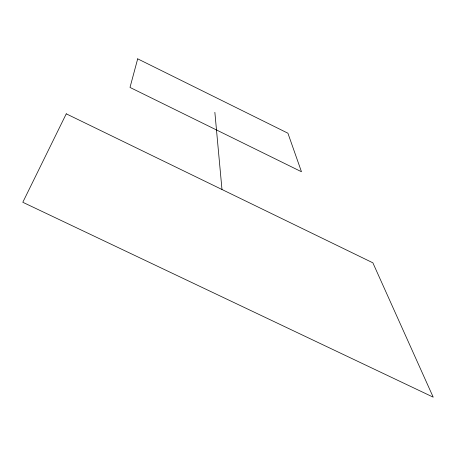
<?xml version="1.0" encoding="UTF-8"?>
<svg xmlns="http://www.w3.org/2000/svg" width="456" height="456" viewBox="0 0 456 456"><rect width="100%" height="100%" fill="white"/><g stroke="black" fill="none" stroke-linecap="round" stroke-linejoin="round"><path stroke-width="0.68" d="M214.861 112.319L221.981 189.502M137.689 58.841L130 87.427L301.467 171.747L287.918 133.215L137.689 58.841M66.257 113.829L22.8 202.276L433.2 397.159L372.871 262.821L66.257 113.829"/></g></svg>
